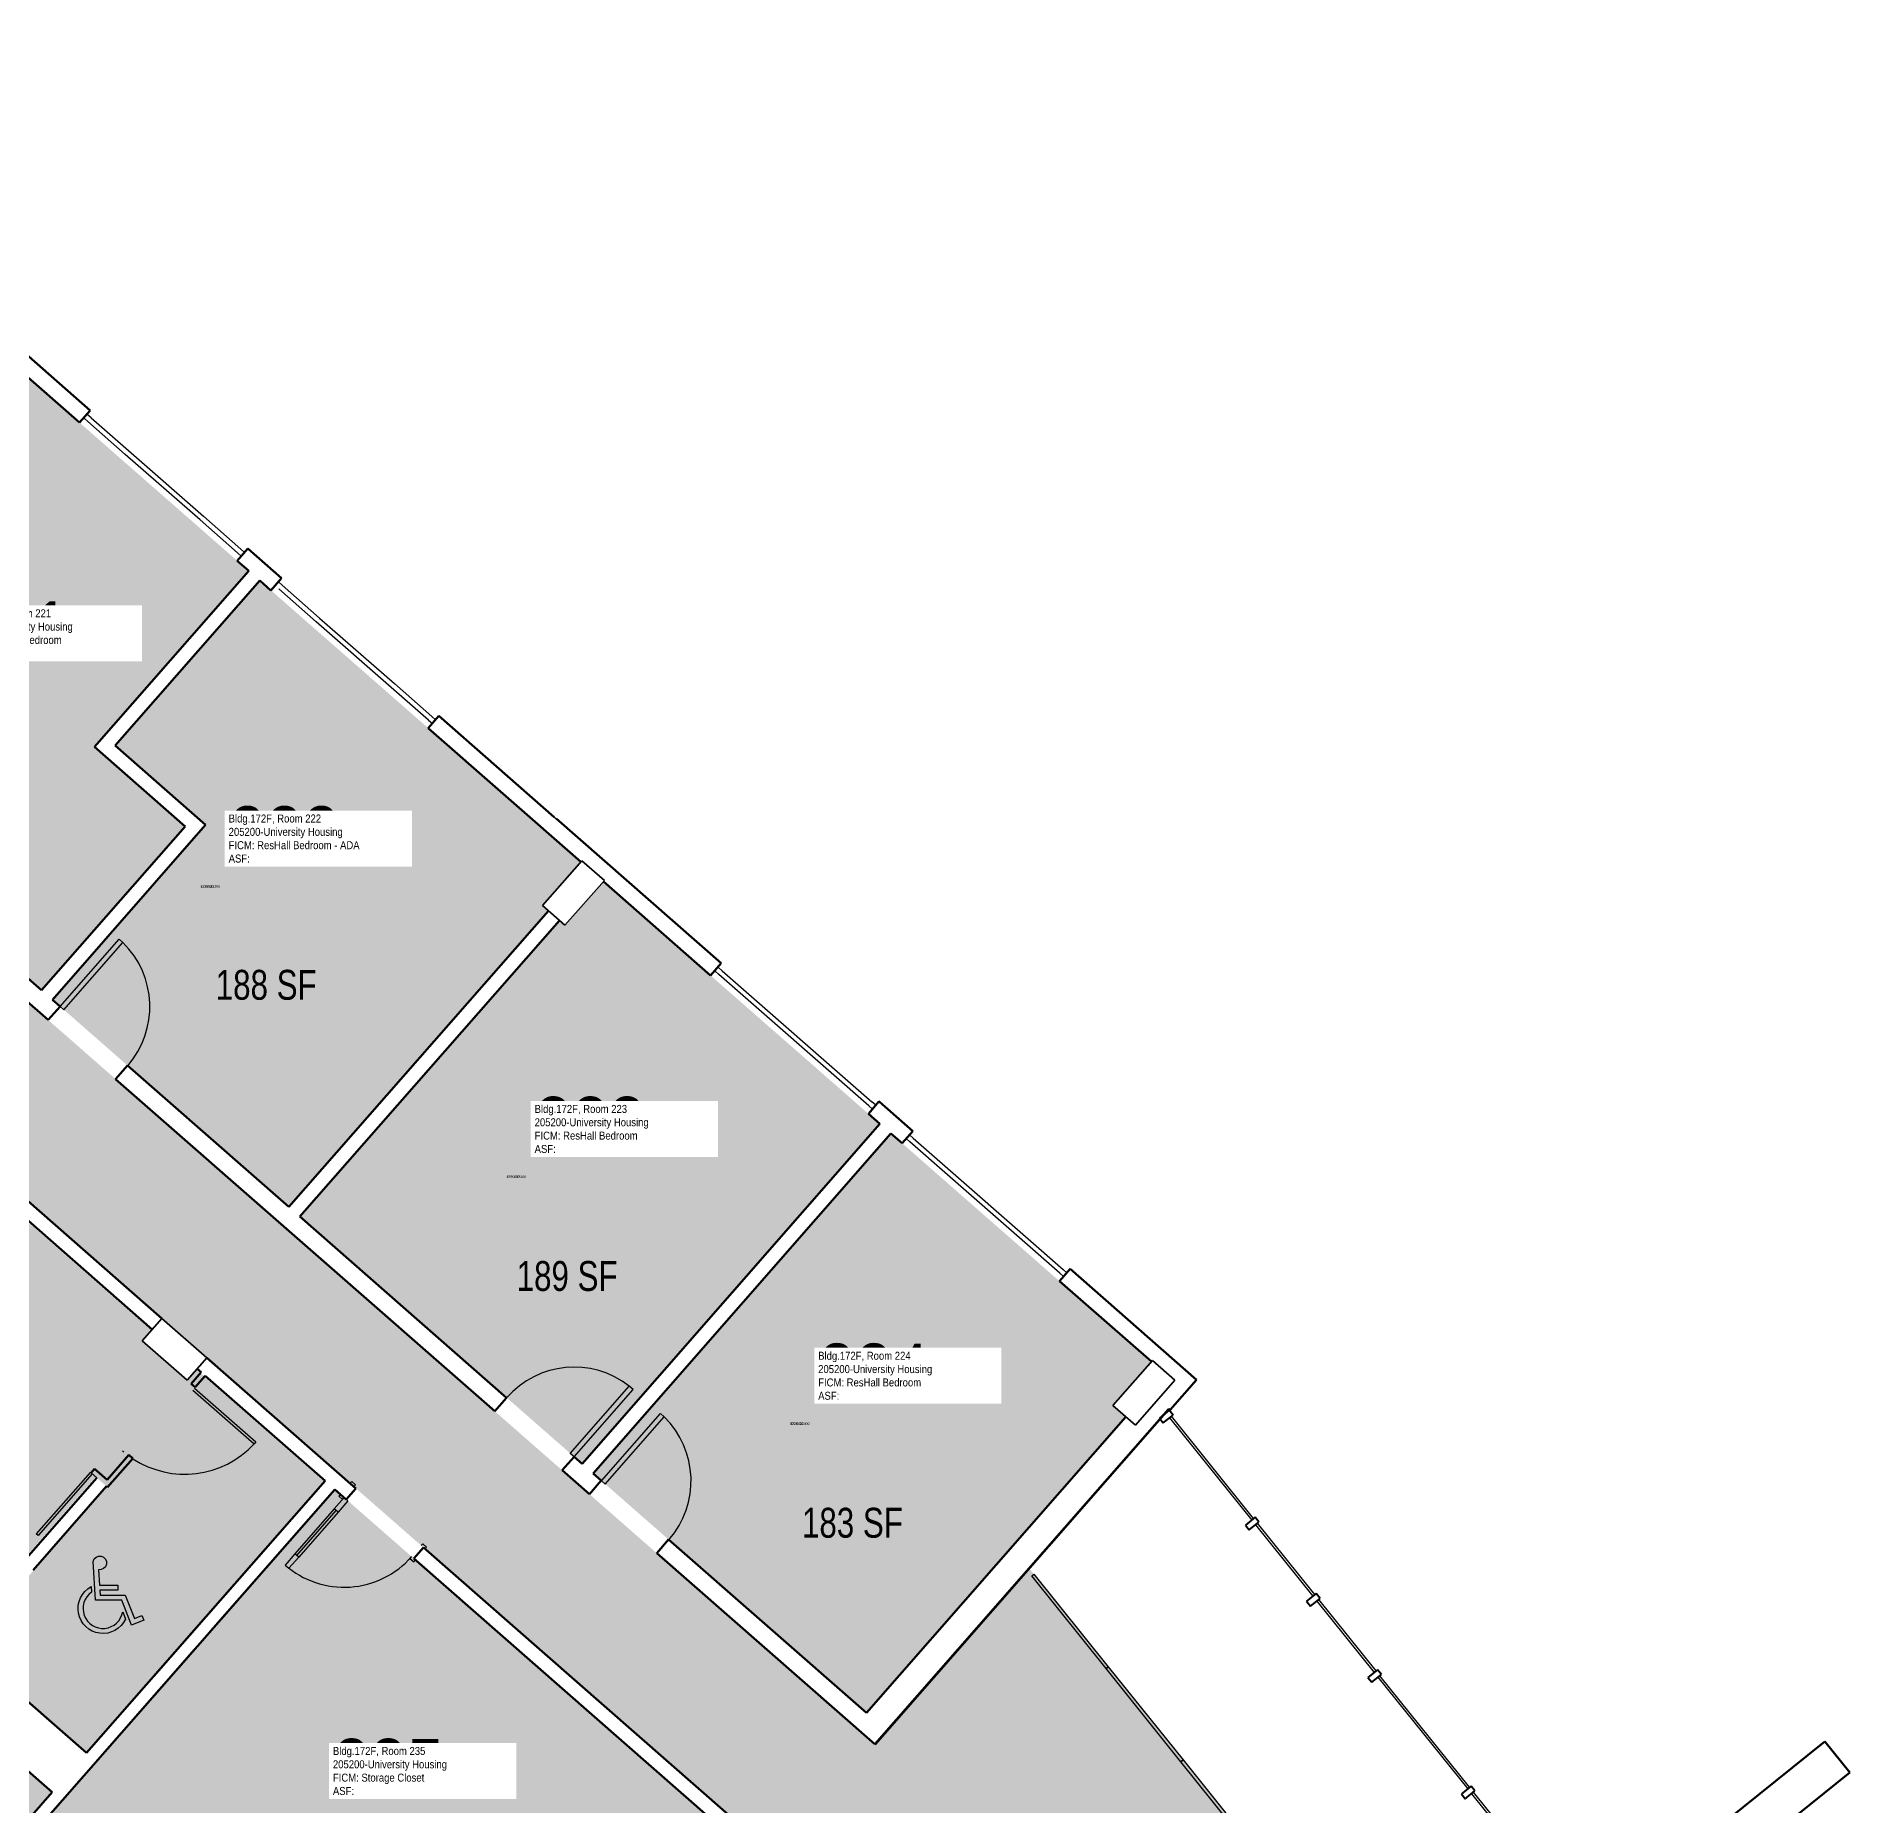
# Model space of a CAD drawing. Header units: inches. Extents: x 69234257 to 69236626, y 27656183 to 27658523.
# Drawn here: x 69235170 to 69235898, y 27657580 to 27658291 of the extents above; entities that cross this region are included whole.
import ezdxf
from ezdxf.enums import TextEntityAlignment as Align

# ---------------------------------------------------------------- set-up
doc = ezdxf.new("R2010")
doc.units = ezdxf.units.IN
doc.header["$LTSCALE"] = 100
doc.header["$MEASUREMENT"] = 0
doc.layers.get('0').update_dxf_attribs({"linetype": 'CONTINUOUS'})
for name, color, linetype in [('A-COLS', 5, 'CONTINUOUS'), ('A-DOOR', 2, 'CONTINUOUS'), ('A-GLAZ', 1, 'CONTINUOUS'), ('A-IDEN-ICON', 4, 'CONTINUOUS'), ('A-IDEN-RNUM', 7, 'CONTINUOUS'), ('A-IDEN-SNUM', 4, 'CONTINUOUS'), ('A-IDEN-VNUM', 4, 'CONTINUOUS'), ('A-WALL', 5, 'CONTINUOUS'), ('AREA-TEXT', 3, 'CONTINUOUS'), ('Rooms-Category-Color', 7, 'CONTINUOUS'), ('Rooms-College-Color', 7, 'CONTINUOUS'), ('Rooms-Department-Color', 7, 'CONTINUOUS'), ('Rooms-Division-Color', 7, 'CONTINUOUS'), ('Rooms-Information', 7, 'CONTINUOUS')]:
    doc.layers.add(name, color=color, linetype=linetype)
doc.styles.add('CP_AREA', font='arial.ttf', dxfattribs={"height": 15})
doc.styles.add('CP_ROOMSNUMBER', font='arial.ttf', dxfattribs={"height": 1})
doc.styles.add('CP_ROOMVNUMBER', font='arial.ttf', dxfattribs={"width": 0.85, "height": 0.075})

# ---------------------------------------------------------------- blocks, each defined once
blk = doc.blocks.new('CPHC')
for points in [[(10, 11), (10, 10), (6.37, 10), (6.43, 9), (11.48, 9), (13.31, 4.28), (14.82, 4.87), (15.18, 3.93), (12.74, 2.99), (10.79, 8), (5.49, 8), (5.01, 15.77, -2.310496), (6.12, 14.1), (6.31, 11)], [(4.7, 9.57, 1.506288), (10.95, 5.66), (11.53, 4.17, -1.382884), (4.63, 10.7)]]:
    blk.add_lwpolyline(points, format="xyb", close=True)

msp = doc.modelspace()

# ---------------------------------------------------------------- hatches: boundary and pattern name
at = {"layer": 'Rooms-Category-Color', "true_color": 0xadadad}
for points in [[(69235467.5, 27657559.69), (69235507.07, 27657604.86), (69235502.72, 27657608.66), (69235386.6, 27657710.39), (69235268.88, 27657813.51), (69235169.5, 27657900.58), (69235033.45, 27658019.76), (69234801.45, 27658223), (69234800.65, 27658223.7), (69234798.21, 27658225.83), (69234752.22, 27658266.12), (69234752.22, 27658266.12), (69234744.73, 27658272.69), (69234723.77, 27658291.05), (69234723.34, 27658290.56), (69234684.11, 27658245.78), (69234846.36, 27658103.65), (69234989.22, 27657978.51), (69234989.3, 27657978.61), (69234998.33, 27657970.7), (69234994.29, 27657966.09), (69234789.35, 27657732.15), (69234785.32, 27657727.55), (69234776.29, 27657735.45), (69234776.37, 27657735.55), (69234636.07, 27657858.45), (69234633.72, 27657860.51), (69234633.72, 27657860.51), (69234631.54, 27657862.42), (69234471.27, 27658002.82), (69234431.66, 27657957.59), (69234458.39, 27657934.18), (69234458.38, 27657934.17), (69234505.72, 27657892.7), (69234641.96, 27657773.35), (69234741.16, 27657686.45), (69234877.4, 27657567.1), (69234977.07, 27657479.79), (69235094.79, 27657376.67), (69235214.73, 27657271.6), (69235240.25, 27657300.74), (69235254.14, 27657316.59), (69235246.57, 27657323.22), (69235202.25, 27657362.05), (69235202.2, 27657362.09), (69235200.24, 27657363.84), (69235170.84, 27657389.61), (69235168.86, 27657391.34), (69235168.82, 27657391.38), (69235080.68, 27657468.59), (69235078.66, 27657470.36), (69235078.69, 27657470.39), (69234925.74, 27657604.45), (69234925.74, 27657604.45), (69234902.8, 27657624.55), (69234906.74, 27657629.06), (69234902.02, 27657633.19), (69234862.57, 27657667.75), (69234857.85, 27657671.89), (69234853.92, 27657667.41), (69234830.45, 27657687.98), (69234878.22, 27657742.5), (69234879.95, 27657744.48), (69234993.73, 27657874.36), (69234995.91, 27657876.85), (69235043.48, 27657931.15), (69235064.46, 27657912.77), (69235067.67, 27657909.89), (69235071.64, 27657906.41), (69235115.39, 27657868.09), (69235139.13, 27657847.29), (69235139.17, 27657847.33), (69235292.89, 27657712.65), (69235293.8, 27657711.86), (69235459.71, 27657566.52)], [(69235121.66, 27657775.75), (69235122.04, 27657775.41), (69235122.74, 27657776.21), (69235126.36, 27657771.63), (69235070.14, 27657707.46), (69235101.74, 27657679.78), (69235157.95, 27657743.95), (69235158.33, 27657743.62), (69235159.03, 27657744.42), (69235162.66, 27657739.83), (69235106.44, 27657675.66), (69235137.65, 27657648.32), (69235193.87, 27657712.49), (69235198.2, 27657708.7), (69235141.92, 27657643.89), (69235190.31, 27657601.5), (69235285.46, 27657710.69), (69235234.29, 27657755.51), (69235230.59, 27657751.29), (69235212.55, 27657767.11), (69235216.24, 27657771.33), (69235135.34, 27657842.2), (69235131.27, 27657837.56), (69235107.2, 27657858.64), (69235107.53, 27657859.02), (69235059.39, 27657901.19), (69235017.25, 27657853.09), (69234999.23, 27657868.88), (69234886.11, 27657739.75), (69234904.13, 27657723.96), (69234858.23, 27657671.56), (69234906.37, 27657629.39), (69234910.66, 27657634.29), (69234934.35, 27657613.53), (69234930.32, 27657608.92), (69235011.54, 27657537.8), (69235015.21, 27657541.99), (69235033.25, 27657526.17), (69235029.6, 27657522), (69235080.97, 27657476.98), (69235176.34, 27657585.84), (69235129.69, 27657626.71), (69235073.15, 27657562.16), (69235066.94, 27657567.6), (69235096.8, 27657601.68), (69235123.16, 27657631.77), (69235092.69, 27657658.45), (69235036.48, 27657594.28), (69235036.1, 27657594.61), (69235030.27, 27657599.72), (69235086.49, 27657663.89), (69235056.02, 27657690.58), (69234999.81, 27657626.41), (69234999.43, 27657626.74), (69234993.6, 27657631.84), (69235049.82, 27657696.01), (69235019.35, 27657722.7), (69234962.44, 27657657.73), (69234957.74, 27657661.85), (69234982.17, 27657689.73), (69235061.65, 27657780.46), (69235061.65, 27657780.46), (69235086.07, 27657808.34), (69235090.39, 27657804.55), (69235089.69, 27657803.75), (69235090.07, 27657803.42), (69235033.85, 27657739.25), (69235065.44, 27657711.57)], [(69235529.23, 27657394.69), (69235690.5, 27657524.26), (69235568.75, 27657675.78), (69235431.36, 27657518.89), (69235476.28, 27657479.54), (69235345.81, 27657330.6), (69235300.89, 27657369.95), (69235191.19, 27657244.73), (69235290.67, 27657120.92), (69235569.31, 27657344.8)]]:
    msp.add_hatch(color=253, dxfattribs=at).paths.add_polyline_path(points)
at = {"layer": 'Rooms-Category-Color', "true_color": 0x728ef3}
for points in [[(69235255.28, 27658076.36), (69235162.29, 27658157.83), (69235146.89, 27658140.25), (69235144.63, 27658142.22), (69235040.44, 27658023.28), (69235172.07, 27657907.96), (69235229.7, 27657973.75), (69235193.31, 27658005.63)], [(69235388.7, 27657959.49), (69235259.7, 27658072.49), (69235201.6, 27658006.17), (69235237.99, 27657974.3), (69235176.49, 27657904.09), (69235271.45, 27657820.9), (69235375.65, 27657939.84), (69235373.3, 27657941.9)], [(69235508.77, 27657854.3), (69235397.73, 27657951.58), (69235382.32, 27657934), (69235380.07, 27657935.97), (69235275.87, 27657817.03), (69235389.17, 27657717.78)], [(69235617.83, 27657758.76), (69235513.19, 27657850.43), (69235393.59, 27657713.9), (69235503.41, 27657617.7), (69235544.54, 27657664.65), (69235607.61, 27657736.64), (69235602.42, 27657741.18)], [(69235455.88, 27657562.06), (69235289.88, 27657707.48), (69235239.14, 27657649.56), (69235171.01, 27657571.78), (69235336.97, 27657426.39)]]:
    msp.add_hatch(color=171, dxfattribs=at).paths.add_polyline_path(points)
at = {"layer": 'Rooms-College-Color', "true_color": 0xadadad}
for points in [[(69235467.5, 27657559.69), (69235507.07, 27657604.86), (69235502.72, 27657608.66), (69235386.6, 27657710.39), (69235268.88, 27657813.51), (69235169.5, 27657900.58), (69235033.45, 27658019.76), (69234801.45, 27658223), (69234800.65, 27658223.7), (69234798.21, 27658225.83), (69234752.22, 27658266.12), (69234752.22, 27658266.12), (69234744.73, 27658272.69), (69234723.77, 27658291.05), (69234723.34, 27658290.56), (69234684.11, 27658245.78), (69234846.36, 27658103.65), (69234989.22, 27657978.51), (69234989.3, 27657978.61), (69234998.33, 27657970.7), (69234994.29, 27657966.09), (69234789.35, 27657732.15), (69234785.32, 27657727.55), (69234776.29, 27657735.45), (69234776.37, 27657735.55), (69234636.07, 27657858.45), (69234633.72, 27657860.51), (69234633.72, 27657860.51), (69234631.54, 27657862.42), (69234471.27, 27658002.82), (69234431.66, 27657957.59), (69234458.39, 27657934.18), (69234458.38, 27657934.17), (69234505.72, 27657892.7), (69234641.96, 27657773.35), (69234741.16, 27657686.45), (69234877.4, 27657567.1), (69234977.07, 27657479.79), (69235094.79, 27657376.67), (69235214.73, 27657271.6), (69235240.25, 27657300.74), (69235254.14, 27657316.59), (69235246.57, 27657323.22), (69235202.25, 27657362.05), (69235202.2, 27657362.09), (69235200.24, 27657363.84), (69235170.84, 27657389.61), (69235168.86, 27657391.34), (69235168.82, 27657391.38), (69235080.68, 27657468.59), (69235078.66, 27657470.36), (69235078.69, 27657470.39), (69234925.74, 27657604.45), (69234925.74, 27657604.45), (69234902.8, 27657624.55), (69234906.74, 27657629.06), (69234902.02, 27657633.19), (69234862.57, 27657667.75), (69234857.85, 27657671.89), (69234853.92, 27657667.41), (69234830.45, 27657687.98), (69234878.22, 27657742.5), (69234879.95, 27657744.48), (69234993.73, 27657874.36), (69234995.91, 27657876.85), (69235043.48, 27657931.15), (69235064.46, 27657912.77), (69235067.67, 27657909.89), (69235071.64, 27657906.41), (69235115.39, 27657868.09), (69235139.13, 27657847.29), (69235139.17, 27657847.33), (69235292.89, 27657712.65), (69235293.8, 27657711.86), (69235459.71, 27657566.52)], [(69235255.28, 27658076.36), (69235162.29, 27658157.83), (69235146.89, 27658140.25), (69235144.63, 27658142.22), (69235040.44, 27658023.28), (69235172.07, 27657907.96), (69235229.7, 27657973.75), (69235193.31, 27658005.63)], [(69235388.7, 27657959.49), (69235259.7, 27658072.49), (69235201.6, 27658006.17), (69235237.99, 27657974.3), (69235176.49, 27657904.09), (69235271.45, 27657820.9), (69235375.65, 27657939.84), (69235373.3, 27657941.9)], [(69235508.77, 27657854.3), (69235397.73, 27657951.58), (69235382.32, 27657934), (69235380.07, 27657935.97), (69235275.87, 27657817.03), (69235389.17, 27657717.78)], [(69235121.66, 27657775.75), (69235122.04, 27657775.41), (69235122.74, 27657776.21), (69235126.36, 27657771.63), (69235070.14, 27657707.46), (69235101.74, 27657679.78), (69235157.95, 27657743.95), (69235158.33, 27657743.62), (69235159.03, 27657744.42), (69235162.66, 27657739.83), (69235106.44, 27657675.66), (69235137.65, 27657648.32), (69235193.87, 27657712.49), (69235198.2, 27657708.7), (69235141.92, 27657643.89), (69235190.31, 27657601.5), (69235285.46, 27657710.69), (69235234.29, 27657755.51), (69235230.59, 27657751.29), (69235212.55, 27657767.11), (69235216.24, 27657771.33), (69235135.34, 27657842.2), (69235131.27, 27657837.56), (69235107.2, 27657858.64), (69235107.53, 27657859.02), (69235059.39, 27657901.19), (69235017.25, 27657853.09), (69234999.23, 27657868.88), (69234886.11, 27657739.75), (69234904.13, 27657723.96), (69234858.23, 27657671.56), (69234906.37, 27657629.39), (69234910.66, 27657634.29), (69234934.35, 27657613.53), (69234930.32, 27657608.92), (69235011.54, 27657537.8), (69235015.21, 27657541.99), (69235033.25, 27657526.17), (69235029.6, 27657522), (69235080.97, 27657476.98), (69235176.34, 27657585.84), (69235129.69, 27657626.71), (69235073.15, 27657562.16), (69235066.94, 27657567.6), (69235096.8, 27657601.68), (69235123.16, 27657631.77), (69235092.69, 27657658.45), (69235036.48, 27657594.28), (69235036.1, 27657594.61), (69235030.27, 27657599.72), (69235086.49, 27657663.89), (69235056.02, 27657690.58), (69234999.81, 27657626.41), (69234999.43, 27657626.74), (69234993.6, 27657631.84), (69235049.82, 27657696.01), (69235019.35, 27657722.7), (69234962.44, 27657657.73), (69234957.74, 27657661.85), (69234982.17, 27657689.73), (69235061.65, 27657780.46), (69235061.65, 27657780.46), (69235086.07, 27657808.34), (69235090.39, 27657804.55), (69235089.69, 27657803.75), (69235090.07, 27657803.42), (69235033.85, 27657739.25), (69235065.44, 27657711.57)], [(69235617.83, 27657758.76), (69235513.19, 27657850.43), (69235393.59, 27657713.9), (69235503.41, 27657617.7), (69235544.54, 27657664.65), (69235607.61, 27657736.64), (69235602.42, 27657741.18)], [(69235455.88, 27657562.06), (69235289.88, 27657707.48), (69235239.14, 27657649.56), (69235171.01, 27657571.78), (69235336.97, 27657426.39)], [(69235529.23, 27657394.69), (69235690.5, 27657524.26), (69235568.75, 27657675.78), (69235431.36, 27657518.89), (69235476.28, 27657479.54), (69235345.81, 27657330.6), (69235300.89, 27657369.95), (69235191.19, 27657244.73), (69235290.67, 27657120.92), (69235569.31, 27657344.8)]]:
    msp.add_hatch(color=253, dxfattribs=at).paths.add_polyline_path(points)
at = {"layer": 'Rooms-Department-Color', "true_color": 0xacacac}
for points in [[(69235467.5, 27657559.69), (69235507.07, 27657604.86), (69235502.72, 27657608.66), (69235386.6, 27657710.39), (69235268.88, 27657813.51), (69235169.5, 27657900.58), (69235033.45, 27658019.76), (69234801.45, 27658223), (69234800.65, 27658223.7), (69234798.21, 27658225.83), (69234752.22, 27658266.12), (69234752.22, 27658266.12), (69234744.73, 27658272.69), (69234723.77, 27658291.05), (69234723.34, 27658290.56), (69234684.11, 27658245.78), (69234846.36, 27658103.65), (69234989.22, 27657978.51), (69234989.3, 27657978.61), (69234998.33, 27657970.7), (69234994.29, 27657966.09), (69234789.35, 27657732.15), (69234785.32, 27657727.55), (69234776.29, 27657735.45), (69234776.37, 27657735.55), (69234636.07, 27657858.45), (69234633.72, 27657860.51), (69234633.72, 27657860.51), (69234631.54, 27657862.42), (69234471.27, 27658002.82), (69234431.66, 27657957.59), (69234458.39, 27657934.18), (69234458.38, 27657934.17), (69234505.72, 27657892.7), (69234641.96, 27657773.35), (69234741.16, 27657686.45), (69234877.4, 27657567.1), (69234977.07, 27657479.79), (69235094.79, 27657376.67), (69235214.73, 27657271.6), (69235240.25, 27657300.74), (69235254.14, 27657316.59), (69235246.57, 27657323.22), (69235202.25, 27657362.05), (69235202.2, 27657362.09), (69235200.24, 27657363.84), (69235170.84, 27657389.61), (69235168.86, 27657391.34), (69235168.82, 27657391.38), (69235080.68, 27657468.59), (69235078.66, 27657470.36), (69235078.69, 27657470.39), (69234925.74, 27657604.45), (69234925.74, 27657604.45), (69234902.8, 27657624.55), (69234906.74, 27657629.06), (69234902.02, 27657633.19), (69234862.57, 27657667.75), (69234857.85, 27657671.89), (69234853.92, 27657667.41), (69234830.45, 27657687.98), (69234878.22, 27657742.5), (69234879.95, 27657744.48), (69234993.73, 27657874.36), (69234995.91, 27657876.85), (69235043.48, 27657931.15), (69235064.46, 27657912.77), (69235067.67, 27657909.89), (69235071.64, 27657906.41), (69235115.39, 27657868.09), (69235139.13, 27657847.29), (69235139.17, 27657847.33), (69235292.89, 27657712.65), (69235293.8, 27657711.86), (69235459.71, 27657566.52)], [(69235121.66, 27657775.75), (69235122.04, 27657775.41), (69235122.74, 27657776.21), (69235126.36, 27657771.63), (69235070.14, 27657707.46), (69235101.74, 27657679.78), (69235157.95, 27657743.95), (69235158.33, 27657743.62), (69235159.03, 27657744.42), (69235162.66, 27657739.83), (69235106.44, 27657675.66), (69235137.65, 27657648.32), (69235193.87, 27657712.49), (69235198.2, 27657708.7), (69235141.92, 27657643.89), (69235190.31, 27657601.5), (69235285.46, 27657710.69), (69235234.29, 27657755.51), (69235230.59, 27657751.29), (69235212.55, 27657767.11), (69235216.24, 27657771.33), (69235135.34, 27657842.2), (69235131.27, 27657837.56), (69235107.2, 27657858.64), (69235107.53, 27657859.02), (69235059.39, 27657901.19), (69235017.25, 27657853.09), (69234999.23, 27657868.88), (69234886.11, 27657739.75), (69234904.13, 27657723.96), (69234858.23, 27657671.56), (69234906.37, 27657629.39), (69234910.66, 27657634.29), (69234934.35, 27657613.53), (69234930.32, 27657608.92), (69235011.54, 27657537.8), (69235015.21, 27657541.99), (69235033.25, 27657526.17), (69235029.6, 27657522), (69235080.97, 27657476.98), (69235176.34, 27657585.84), (69235129.69, 27657626.71), (69235073.15, 27657562.16), (69235066.94, 27657567.6), (69235096.8, 27657601.68), (69235123.16, 27657631.77), (69235092.69, 27657658.45), (69235036.48, 27657594.28), (69235036.1, 27657594.61), (69235030.27, 27657599.72), (69235086.49, 27657663.89), (69235056.02, 27657690.58), (69234999.81, 27657626.41), (69234999.43, 27657626.74), (69234993.6, 27657631.84), (69235049.82, 27657696.01), (69235019.35, 27657722.7), (69234962.44, 27657657.73), (69234957.74, 27657661.85), (69234982.17, 27657689.73), (69235061.65, 27657780.46), (69235061.65, 27657780.46), (69235086.07, 27657808.34), (69235090.39, 27657804.55), (69235089.69, 27657803.75), (69235090.07, 27657803.42), (69235033.85, 27657739.25), (69235065.44, 27657711.57)], [(69235529.23, 27657394.69), (69235690.5, 27657524.26), (69235568.75, 27657675.78), (69235431.36, 27657518.89), (69235476.28, 27657479.54), (69235345.81, 27657330.6), (69235300.89, 27657369.95), (69235191.19, 27657244.73), (69235290.67, 27657120.92), (69235569.31, 27657344.8)]]:
    msp.add_hatch(color=253, dxfattribs=at).paths.add_polyline_path(points)
at = {"layer": 'Rooms-Department-Color', "true_color": 0x604aed}
for points in [[(69235255.28, 27658076.36), (69235162.29, 27658157.83), (69235146.89, 27658140.25), (69235144.63, 27658142.22), (69235040.44, 27658023.28), (69235172.07, 27657907.96), (69235229.7, 27657973.75), (69235193.31, 27658005.63)], [(69235388.7, 27657959.49), (69235259.7, 27658072.49), (69235201.6, 27658006.17), (69235237.99, 27657974.3), (69235176.49, 27657904.09), (69235271.45, 27657820.9), (69235375.65, 27657939.84), (69235373.3, 27657941.9)], [(69235508.77, 27657854.3), (69235397.73, 27657951.58), (69235382.32, 27657934), (69235380.07, 27657935.97), (69235275.87, 27657817.03), (69235389.17, 27657717.78)], [(69235617.83, 27657758.76), (69235513.19, 27657850.43), (69235393.59, 27657713.9), (69235503.41, 27657617.7), (69235544.54, 27657664.65), (69235607.61, 27657736.64), (69235602.42, 27657741.18)], [(69235455.88, 27657562.06), (69235289.88, 27657707.48), (69235239.14, 27657649.56), (69235171.01, 27657571.78), (69235336.97, 27657426.39)]]:
    msp.add_hatch(color=173, dxfattribs=at).paths.add_polyline_path(points)
at = {"layer": 'Rooms-Division-Color', "true_color": 0xadadad}
for points in [[(69235467.5, 27657559.69), (69235507.07, 27657604.86), (69235502.72, 27657608.66), (69235386.6, 27657710.39), (69235268.88, 27657813.51), (69235169.5, 27657900.58), (69235033.45, 27658019.76), (69234801.45, 27658223), (69234800.65, 27658223.7), (69234798.21, 27658225.83), (69234752.22, 27658266.12), (69234752.22, 27658266.12), (69234744.73, 27658272.69), (69234723.77, 27658291.05), (69234723.34, 27658290.56), (69234684.11, 27658245.78), (69234846.36, 27658103.65), (69234989.22, 27657978.51), (69234989.3, 27657978.61), (69234998.33, 27657970.7), (69234994.29, 27657966.09), (69234789.35, 27657732.15), (69234785.32, 27657727.55), (69234776.29, 27657735.45), (69234776.37, 27657735.55), (69234636.07, 27657858.45), (69234633.72, 27657860.51), (69234633.72, 27657860.51), (69234631.54, 27657862.42), (69234471.27, 27658002.82), (69234431.66, 27657957.59), (69234458.39, 27657934.18), (69234458.38, 27657934.17), (69234505.72, 27657892.7), (69234641.96, 27657773.35), (69234741.16, 27657686.45), (69234877.4, 27657567.1), (69234977.07, 27657479.79), (69235094.79, 27657376.67), (69235214.73, 27657271.6), (69235240.25, 27657300.74), (69235254.14, 27657316.59), (69235246.57, 27657323.22), (69235202.25, 27657362.05), (69235202.2, 27657362.09), (69235200.24, 27657363.84), (69235170.84, 27657389.61), (69235168.86, 27657391.34), (69235168.82, 27657391.38), (69235080.68, 27657468.59), (69235078.66, 27657470.36), (69235078.69, 27657470.39), (69234925.74, 27657604.45), (69234925.74, 27657604.45), (69234902.8, 27657624.55), (69234906.74, 27657629.06), (69234902.02, 27657633.19), (69234862.57, 27657667.75), (69234857.85, 27657671.89), (69234853.92, 27657667.41), (69234830.45, 27657687.98), (69234878.22, 27657742.5), (69234879.95, 27657744.48), (69234993.73, 27657874.36), (69234995.91, 27657876.85), (69235043.48, 27657931.15), (69235064.46, 27657912.77), (69235067.67, 27657909.89), (69235071.64, 27657906.41), (69235115.39, 27657868.09), (69235139.13, 27657847.29), (69235139.17, 27657847.33), (69235292.89, 27657712.65), (69235293.8, 27657711.86), (69235459.71, 27657566.52)], [(69235121.66, 27657775.75), (69235122.04, 27657775.41), (69235122.74, 27657776.21), (69235126.36, 27657771.63), (69235070.14, 27657707.46), (69235101.74, 27657679.78), (69235157.95, 27657743.95), (69235158.33, 27657743.62), (69235159.03, 27657744.42), (69235162.66, 27657739.83), (69235106.44, 27657675.66), (69235137.65, 27657648.32), (69235193.87, 27657712.49), (69235198.2, 27657708.7), (69235141.92, 27657643.89), (69235190.31, 27657601.5), (69235285.46, 27657710.69), (69235234.29, 27657755.51), (69235230.59, 27657751.29), (69235212.55, 27657767.11), (69235216.24, 27657771.33), (69235135.34, 27657842.2), (69235131.27, 27657837.56), (69235107.2, 27657858.64), (69235107.53, 27657859.02), (69235059.39, 27657901.19), (69235017.25, 27657853.09), (69234999.23, 27657868.88), (69234886.11, 27657739.75), (69234904.13, 27657723.96), (69234858.23, 27657671.56), (69234906.37, 27657629.39), (69234910.66, 27657634.29), (69234934.35, 27657613.53), (69234930.32, 27657608.92), (69235011.54, 27657537.8), (69235015.21, 27657541.99), (69235033.25, 27657526.17), (69235029.6, 27657522), (69235080.97, 27657476.98), (69235176.34, 27657585.84), (69235129.69, 27657626.71), (69235073.15, 27657562.16), (69235066.94, 27657567.6), (69235096.8, 27657601.68), (69235123.16, 27657631.77), (69235092.69, 27657658.45), (69235036.48, 27657594.28), (69235036.1, 27657594.61), (69235030.27, 27657599.72), (69235086.49, 27657663.89), (69235056.02, 27657690.58), (69234999.81, 27657626.41), (69234999.43, 27657626.74), (69234993.6, 27657631.84), (69235049.82, 27657696.01), (69235019.35, 27657722.7), (69234962.44, 27657657.73), (69234957.74, 27657661.85), (69234982.17, 27657689.73), (69235061.65, 27657780.46), (69235061.65, 27657780.46), (69235086.07, 27657808.34), (69235090.39, 27657804.55), (69235089.69, 27657803.75), (69235090.07, 27657803.42), (69235033.85, 27657739.25), (69235065.44, 27657711.57)], [(69235529.23, 27657394.69), (69235690.5, 27657524.26), (69235568.75, 27657675.78), (69235431.36, 27657518.89), (69235476.28, 27657479.54), (69235345.81, 27657330.6), (69235300.89, 27657369.95), (69235191.19, 27657244.73), (69235290.67, 27657120.92), (69235569.31, 27657344.8)]]:
    msp.add_hatch(color=253, dxfattribs=at).paths.add_polyline_path(points)
at = {"layer": 'Rooms-Division-Color', "true_color": 0x604aed}
for points in [[(69235255.28, 27658076.36), (69235162.29, 27658157.83), (69235146.89, 27658140.25), (69235144.63, 27658142.22), (69235040.44, 27658023.28), (69235172.07, 27657907.96), (69235229.7, 27657973.75), (69235193.31, 27658005.63)], [(69235388.7, 27657959.49), (69235259.7, 27658072.49), (69235201.6, 27658006.17), (69235237.99, 27657974.3), (69235176.49, 27657904.09), (69235271.45, 27657820.9), (69235375.65, 27657939.84), (69235373.3, 27657941.9)], [(69235508.77, 27657854.3), (69235397.73, 27657951.58), (69235382.32, 27657934), (69235380.07, 27657935.97), (69235275.87, 27657817.03), (69235389.17, 27657717.78)], [(69235617.83, 27657758.76), (69235513.19, 27657850.43), (69235393.59, 27657713.9), (69235503.41, 27657617.7), (69235544.54, 27657664.65), (69235607.61, 27657736.64), (69235602.42, 27657741.18)], [(69235455.88, 27657562.06), (69235289.88, 27657707.48), (69235239.14, 27657649.56), (69235171.01, 27657571.78), (69235336.97, 27657426.39)]]:
    msp.add_hatch(color=173, dxfattribs=at).paths.add_polyline_path(points)

# ---------------------------------------------------------------- linework, layer by layer
at = {"layer": 'A-COLS', "lineweight": 35}
for p, q in [((69235373.3, 27657941.9), (69235389.11, 27657959.96)), ((69235389.11, 27657959.96), (69235398.14, 27657952.05)), ((69235398.14, 27657952.05), (69235382.32, 27657934)), ((69235382.32, 27657934), (69235373.3, 27657941.9)), ((69235212.54, 27657767.11), (69235220.45, 27657776.14)), ((69235220.45, 27657776.14), (69235238.5, 27657760.32)), ((69235230.59, 27657751.29), (69235212.54, 27657767.11)), ((69235238.5, 27657760.32), (69235230.59, 27657751.29)), ((69235602.42, 27657741.18), (69235618.24, 27657759.23)), ((69235618.24, 27657759.23), (69235627.26, 27657751.33)), ((69235627.26, 27657751.33), (69235611.45, 27657733.27)), ((69235611.45, 27657733.27), (69235602.42, 27657741.18))]:
    msp.add_line(p, q, dxfattribs=at)
at = {"layer": 'A-DOOR'}
for p, q in [((69235179.59, 27657901.35), (69235203.27, 27657928.39)), ((69235181.09, 27657900.03), (69235204.78, 27657927.07)), ((69235203.27, 27657928.39), (69235204.78, 27657927.07)), ((69235179.59, 27657901.35), (69235181.09, 27657900.03)), ((69235232.88, 27657747.35), (69235257.51, 27657725.78)), ((69235233.54, 27657748.1), (69235258.17, 27657726.53)), ((69235384.46, 27657721.88), (69235408.14, 27657748.91)), ((69235385.96, 27657720.56), (69235409.65, 27657747.6)), ((69235409.65, 27657747.6), (69235408.14, 27657748.91)), ((69235396.96, 27657710.92), (69235420.65, 27657737.96)), ((69235420.65, 27657737.96), (69235422.15, 27657736.64)), ((69235398.47, 27657709.61), (69235422.15, 27657736.64)), ((69235258.17, 27657726.53), (69235257.51, 27657725.78)), ((69235385.96, 27657720.56), (69235384.46, 27657721.88)), ((69235191.69, 27657714.37), (69235169.96, 27657689.56)), ((69235192.45, 27657713.71), (69235170.71, 27657688.9)), ((69235192.45, 27657713.71), (69235191.69, 27657714.37)), ((69235296.65, 27657710.66), (69235295.99, 27657709.91)), ((69235298.16, 27657709.34), (69235296.65, 27657710.66)), ((69235297.5, 27657708.59), (69235298.16, 27657709.34)), ((69235396.96, 27657710.92), (69235398.47, 27657709.61)), ((69235293.63, 27657704.17), (69235289.67, 27657699.66)), ((69235295.13, 27657702.86), (69235291.18, 27657698.34)), ((69235292.12, 27657705.49), (69235291.46, 27657704.74)), ((69235291.46, 27657704.74), (69235292.97, 27657703.42)), ((69235292.97, 27657703.42), (69235293.63, 27657704.17)), ((69235293.63, 27657704.17), (69235295.13, 27657702.86)), ((69235289.67, 27657699.66), (69235273.86, 27657681.61)), ((69235274.61, 27657680.95), (69235290.43, 27657699)), ((69235291.18, 27657698.34), (69235275.36, 27657680.29)), ((69235291.18, 27657698.34), (69235289.67, 27657699.66)), ((69235170.71, 27657688.9), (69235169.96, 27657689.56)), ((69235273.86, 27657681.61), (69235269.9, 27657677.09)), ((69235275.36, 27657680.29), (69235271.41, 27657675.78)), ((69235275.36, 27657680.29), (69235273.86, 27657681.61)), ((69235320.71, 27657680.45), (69235320.05, 27657679.7)), ((69235320.05, 27657679.7), (69235321.55, 27657678.38)), ((69235321.55, 27657678.38), (69235322.21, 27657679.13)), ((69235325.24, 27657685.62), (69235324.58, 27657684.87)), ((69235326.74, 27657684.3), (69235325.24, 27657685.62)), ((69235326.08, 27657683.55), (69235326.74, 27657684.3)), ((69235269.9, 27657677.09), (69235271.41, 27657675.78))]:
    msp.add_line(p, q, dxfattribs=at)
at = {"layer": 'A-DOOR', "lineweight": 25}
for centre, radius, start, end in [((69235179.59, 27657901.35), 36, 318.78062, 45.59588), ((69235385.96, 27657720.56), 36, 51.96536, 138.78062), ((69235396.96, 27657710.92), 36, 318.78062, 45.59588), ((69235229.59, 27657751.56), 38, 228.78062, 230.00153), ((69235229.59, 27657751.56), 38, 236.72786, 317.27266), ((69235293.63, 27657704.17), 36, 228.78062, 318.78062)]:
    msp.add_arc(centre, radius, start, end, dxfattribs=at)
at = {"layer": 'A-GLAZ'}
for p, q in [((69235191.96, 27658137.82), (69235190.45, 27658139.14)), ((69235189.14, 27658137.63), (69235190.64, 27658136.32)), ((69235205.68, 27658123.14), (69235190.64, 27658136.32)), ((69235191.96, 27658137.82), (69235207, 27658124.64)), ((69235207, 27658124.64), (69235237.09, 27658098.28)), ((69235235.77, 27658096.78), (69235205.68, 27658123.14)), ((69235250.82, 27658083.6), (69235235.77, 27658096.78)), ((69235237.09, 27658098.28), (69235252.13, 27658085.1)), ((69235250.82, 27658083.6), (69235252.32, 27658082.28)), ((69235253.64, 27658083.79), (69235252.13, 27658085.1)), ((69235268.69, 27658070.6), (69235267.19, 27658071.91)), ((69235282.42, 27658055.91), (69235267.38, 27658069.09)), ((69235268.69, 27658070.6), (69235283.74, 27658057.42)), ((69235312.51, 27658029.56), (69235282.42, 27658055.91)), ((69235283.74, 27658057.42), (69235313.83, 27658031.06)), ((69235327.55, 27658016.38), (69235312.51, 27658029.56)), ((69235313.83, 27658031.06), (69235328.87, 27658017.88)), ((69235327.55, 27658016.38), (69235329.06, 27658015.06)), ((69235330.37, 27658016.56), (69235328.87, 27658017.88)), ((69235442.62, 27657915.57), (69235444.12, 27657914.26)), ((69235445.44, 27657915.76), (69235443.94, 27657917.08)), ((69235459.17, 27657901.08), (69235444.12, 27657914.26)), ((69235445.44, 27657915.76), (69235460.48, 27657902.58)), ((69235489.25, 27657874.72), (69235459.17, 27657901.08)), ((69235460.48, 27657902.58), (69235490.57, 27657876.22)), ((69235490.57, 27657876.22), (69235505.62, 27657863.05)), ((69235504.3, 27657861.54), (69235489.25, 27657874.72)), ((69235504.3, 27657861.54), (69235505.8, 27657860.22)), ((69235507.12, 27657861.73), (69235505.62, 27657863.05)), ((69235519.35, 27657848.35), (69235520.86, 27657847.03)), ((69235522.18, 27657848.54), (69235520.67, 27657849.86)), ((69235535.9, 27657833.85), (69235520.86, 27657847.03)), ((69235522.18, 27657848.54), (69235537.22, 27657835.36)), ((69235565.99, 27657807.5), (69235535.9, 27657833.85)), ((69235537.22, 27657835.36), (69235567.31, 27657809)), ((69235581.03, 27657794.32), (69235565.99, 27657807.5)), ((69235567.31, 27657809), (69235582.35, 27657795.82)), ((69235583.86, 27657794.5), (69235582.35, 27657795.82)), ((69235581.03, 27657794.32), (69235582.54, 27657793)), ((69235625.95, 27657736.82), (69235625.17, 27657736.19)), ((69235625.17, 27657736.19), (69235658.13, 27657695.16)), ((69235658.91, 27657695.79), (69235625.95, 27657736.82)), ((69235658.13, 27657695.16), (69235658.91, 27657695.79)), ((69235683.49, 27657665.19), (69235660.48, 27657693.84)), ((69235659.7, 27657693.21), (69235682.72, 27657664.57)), ((69235682.72, 27657664.57), (69235683.49, 27657665.19)), ((69235685.06, 27657663.24), (69235684.28, 27657662.62)), ((69235684.28, 27657662.62), (69235707.3, 27657633.97)), ((69235708.08, 27657634.6), (69235685.06, 27657663.24)), ((69235709.64, 27657632.65), (69235708.86, 27657632.02)), ((69235708.86, 27657632.02), (69235744.88, 27657587.2)), ((69235745.66, 27657587.82), (69235709.64, 27657632.65)), ((69235744.88, 27657587.2), (69235745.66, 27657587.82)), ((69235747.22, 27657585.87), (69235746.45, 27657585.25)), ((69235746.45, 27657585.25), (69235769.93, 27657556.01)), ((69235770.71, 27657556.64), (69235747.22, 27657585.87))]:
    msp.add_line(p, q, dxfattribs=at)
at = {"layer": 'A-GLAZ', "lineweight": 40, "extrusion": (0, 0, -1)}
for p, q in [((69235624.97, 27657739.23), (69235621.07, 27657736.1)), ((69235622.63, 27657734.15), (69235626.53, 27657737.29)), ((69235626.53, 27657737.29), (69235624.97, 27657739.23)), ((69235621.07, 27657736.1), (69235622.63, 27657734.15)), ((69235659.5, 27657696.26), (69235655.6, 27657693.13)), ((69235657.16, 27657691.18), (69235661.06, 27657694.31)), ((69235661.06, 27657694.31), (69235659.5, 27657696.26)), ((69235655.6, 27657693.13), (69235657.16, 27657691.18)), ((69235684.08, 27657665.66), (69235680.18, 27657662.53)), ((69235685.65, 27657663.71), (69235684.08, 27657665.66)), ((69235680.18, 27657662.53), (69235681.75, 27657660.58)), ((69235681.75, 27657660.58), (69235685.65, 27657663.71)), ((69235708.66, 27657635.06), (69235704.77, 27657631.93)), ((69235704.77, 27657631.93), (69235706.33, 27657629.98)), ((69235706.33, 27657629.98), (69235710.23, 27657633.12)), ((69235710.23, 27657633.12), (69235708.66, 27657635.06)), ((69235746.24, 27657588.29), (69235742.35, 27657585.16)), ((69235742.35, 27657585.16), (69235743.91, 27657583.21)), ((69235743.91, 27657583.21), (69235747.81, 27657586.34)), ((69235747.81, 27657586.34), (69235746.24, 27657588.29))]:
    msp.add_line(p, q, dxfattribs=at)
at = {"layer": 'A-WALL', "lineweight": 50}
for p, q in [((69235191.58, 27658140.81), (69235113.55, 27658209.17)), ((69235162.29, 27658157.83), (69235187.3, 27658135.92)), ((69235187.3, 27658135.92), (69235191.58, 27658140.81)), ((69235254.96, 27658085.29), (69235250.67, 27658080.4)), ((69235250.67, 27658080.4), (69235255.28, 27658076.36)), ((69235255.05, 27658085.21), (69235254.96, 27658085.29)), ((69235268.51, 27658073.42), (69235255.05, 27658085.21)), ((69235255.28, 27658076.36), (69235193.31, 27658005.63)), ((69235201.6, 27658006.17), (69235259.7, 27658072.49)), ((69235259.7, 27658072.49), (69235264.22, 27658068.53)), ((69235264.22, 27658068.53), (69235268.51, 27658073.42)), ((69235331.69, 27658018.07), (69235327.41, 27658013.18)), ((69235378, 27657977.5), (69235331.69, 27658018.07)), ((69235327.41, 27658013.18), (69235388.7, 27657959.49)), ((69235193.31, 27658005.63), (69235229.7, 27657973.75)), ((69235237.99, 27657974.3), (69235201.6, 27658006.17)), ((69235172.07, 27657907.96), (69235070.8, 27657996.68)), ((69235066.03, 27657991.22), (69235174.72, 27657896)), ((69235229.7, 27657973.75), (69235172.07, 27657907.96)), ((69235176.49, 27657904.09), (69235237.99, 27657974.3)), ((69235445.07, 27657918.75), (69235378.75, 27657976.84)), ((69235397.73, 27657951.58), (69235440.78, 27657913.86)), ((69235375.65, 27657939.84), (69235271.45, 27657820.9)), ((69235275.87, 27657817.03), (69235380.07, 27657935.97)), ((69235440.78, 27657913.86), (69235445.07, 27657918.75)), ((69235174.72, 27657896), (69235179.5, 27657901.46)), ((69235179.5, 27657901.46), (69235176.49, 27657904.09)), ((69235206.57, 27657877.74), (69235201.8, 27657872.28)), ((69235271.45, 27657820.9), (69235206.57, 27657877.74)), ((69235201.8, 27657872.28), (69235354.11, 27657738.85)), ((69235508.44, 27657863.23), (69235504.16, 27657858.34)), ((69235508.64, 27657863.06), (69235508.44, 27657863.23)), ((69235521.99, 27657851.36), (69235508.64, 27657863.06)), ((69235508.77, 27657854.3), (69235389.17, 27657717.78)), ((69235504.16, 27657858.34), (69235508.77, 27657854.3)), ((69235220.44, 27657776.12), (69235139.17, 27657847.33)), ((69235393.59, 27657713.9), (69235513.19, 27657850.43)), ((69235513.19, 27657850.43), (69235517.71, 27657846.47)), ((69235517.71, 27657846.47), (69235521.99, 27657851.36)), ((69235135.29, 27657842.91), (69235216.57, 27657771.71)), ((69235358.89, 27657744.3), (69235275.87, 27657817.03)), ((69235585.17, 27657796.01), (69235580.89, 27657791.12)), ((69235635.97, 27657751.51), (69235585.17, 27657796.01)), ((69235580.89, 27657791.12), (69235617.83, 27657758.76)), ((69235298.35, 27657707.88), (69235238.5, 27657760.31)), ((69235236.19, 27657754.53), (69235232.14, 27657749.91)), ((69235233.74, 27657748.51), (69235237.78, 27657753.12)), ((69235234.62, 27657755.89), (69235236.18, 27657754.53)), ((69235237.78, 27657753.12), (69235285.93, 27657710.94)), ((69235232.14, 27657749.91), (69235233.74, 27657748.51)), ((69235625.34, 27657739.37), (69235635.97, 27657751.51)), ((69235354.11, 27657738.85), (69235358.89, 27657744.3)), ((69235506.81, 27657605.08), (69235624.84, 27657739.81)), ((69235506.84, 27657605.05), (69235623.72, 27657738.47)), ((69235624.84, 27657739.81), (69235625.34, 27657739.37)), ((69235607.61, 27657736.64), (69235503.41, 27657617.7)), ((69235193.39, 27657715.73), (69235191.99, 27657714.14)), ((69235198.38, 27657711.37), (69235193.39, 27657715.73)), ((69235207.1, 27657721.33), (69235198.38, 27657711.37)), ((69235198.57, 27657708.37), (69235208.7, 27657719.93)), ((69235208.7, 27657719.93), (69235207.1, 27657721.33)), ((69235385.97, 27657720.58), (69235381.19, 27657715.13)), ((69235389.17, 27657717.78), (69235385.97, 27657720.58)), ((69235194.25, 27657712.16), (69235137.7, 27657647.61)), ((69235168.67, 27657674.99), (69235198.2, 27657708.7)), ((69235285.93, 27657710.94), (69235190.18, 27657601.64)), ((69235198.2, 27657708.7), (69235198.57, 27657708.37)), ((69235285.93, 27657710.94), (69235217.2, 27657632.48)), ((69235381.19, 27657715.13), (69235392.1, 27657705.57)), ((69235392.1, 27657705.57), (69235396.87, 27657711.03)), ((69235396.87, 27657711.03), (69235393.59, 27657713.9)), ((69235171.01, 27657571.78), (69235289.88, 27657707.48)), ((69235239.14, 27657649.56), (69235289.88, 27657707.48)), ((69235289.88, 27657707.48), (69235294.48, 27657703.46)), ((69235294.48, 27657703.46), (69235298.35, 27657707.88)), ((69235423.95, 27657687.31), (69235419.17, 27657681.85)), ((69235503.41, 27657617.7), (69235423.95, 27657687.31)), ((69235325.43, 27657684.15), (69235321.56, 27657679.74)), ((69235321.56, 27657679.74), (69235455.85, 27657562.09)), ((69235459.72, 27657566.51), (69235325.43, 27657684.15)), ((69235419.17, 27657681.85), (69235506.81, 27657605.08)), ((69235190.18, 27657601.64), (69235141.82, 27657643.96)), ((69235190.05, 27657593.52), (69235233.54, 27657643.17)), ((69235129.69, 27657626.71), (69235176.34, 27657585.84)), ((69235888.31, 27657606.23), (69235789.31, 27657526.69)), ((69235898.33, 27657593.76), (69235888.31, 27657606.23)), ((69235799.33, 27657514.21), (69235898.33, 27657593.76)), ((69235176.34, 27657585.84), (69235080.95, 27657476.96))]:
    msp.add_line(p, q, dxfattribs=at)
at = {"layer": 'A-WALL'}
for p, q in [((69235378, 27657977.5), (69235378.75, 27657976.84)), ((69235194.25, 27657712.16), (69235191.99, 27657714.14)), ((69235569.79, 27657672.69), (69235570.67, 27657673.4)), ((69235599.66, 27657635.52), (69235569.79, 27657672.69)), ((69235570.67, 27657673.4), (69235600.54, 27657636.22)), ((69235599.66, 27657635.52), (69235600.54, 27657636.22)), ((69235600.54, 27657636.22), (69235599.66, 27657635.52)), ((69235629.73, 27657598.1), (69235599.66, 27657635.52)), ((69235600.54, 27657636.22), (69235630.6, 27657598.81)), ((69235629.73, 27657598.1), (69235630.6, 27657598.81)), ((69235630.6, 27657598.81), (69235629.73, 27657598.1)), ((69235659.79, 27657560.68), (69235629.73, 27657598.1)), ((69235630.6, 27657598.81), (69235660.67, 27657561.39))]:
    msp.add_line(p, q, dxfattribs=at)

# ---------------------------------------------------------------- block references
at = {"layer": 'A-IDEN-ICON', "lineweight": -3, "xscale": 2, "yscale": 2, "zscale": 2}
msp.add_blockref('CPHC', (69235182.76, 27657647.02), dxfattribs=at)

# ---------------------------------------------------------------- texts
at = {"layer": 'A-IDEN-RNUM', "style": 'CP_ROOMSNUMBER'}
for s, p in [('0222-00', (69235236.01, 27657949.12)), ('0223-00', (69235358.91, 27657832.47)), ('0224-00', (69235472.79, 27657733.35))]:
    msp.add_text(s, height=1, dxfattribs=at).set_placement(p)
at = {"layer": 'A-IDEN-SNUM', "style": 'CP_ROOMSNUMBER'}
for s, p in [('172F022200', (69235235.92, 27657949.12)), ('172F022300', (69235358.82, 27657832.47)), ('172F022400', (69235472.7, 27657733.35))]:
    msp.add_text(s, height=1, dxfattribs=at).set_placement(p)
at = {"layer": 'A-IDEN-VNUM', "style": 'CP_ROOMVNUMBER', "width": 0.85}
for s, p in [('221', (69235161.1, 27658034.93)), ('222', (69235269.52, 27657952.51)), ('223', (69235392.42, 27657835.87)), ('224', (69235506.3, 27657736.75)), ('235', (69235311.39, 27657578.03))]:
    msp.add_text(s, height=22.5, dxfattribs=at).set_placement(p, align=Align.BOTTOM_CENTER)
at = {"layer": 'AREA-TEXT', "style": 'CP_AREA', "width": 0.75}
for s, p in [('188 SF', (69235262.31, 27657916.11)), ('189 SF', (69235383.18, 27657799.17)), ('183 SF', (69235497.77, 27657700.07))]:
    msp.add_text(s, height=12, dxfattribs=at).set_placement(p, align=Align.TOP_CENTER)

# ---------------------------------------------------------------- next in the draw order: texts
at = {"layer": 'Rooms-Information', "char_height": 3.2143, "width": 72, "attachment_point": 7, "style": 'CP_ROOMVNUMBER', "bg_fill": 3, "box_fill_scale": 1.5, "bg_fill_color": 256, "bg_fill_true_color": 13158600, "bg_fill_transparency": 0}
for s, insert in [('Bldg.172F, Room 221^M^J205200-University Housing^M^JFICM: ResHall Bedroom^M^JASF: ', (69235138.81, 27658041.59)), ('Bldg.172F, Room 222^M^J205200-University Housing^M^JFICM: ResHall Bedroom - ADA^M^JASF: ', (69235247.23, 27657959.17)), ('Bldg.172F, Room 223^M^J205200-University Housing^M^JFICM: ResHall Bedroom^M^JASF: ', (69235370.13, 27657842.53)), ('Bldg.172F, Room 224^M^J205200-University Housing^M^JFICM: ResHall Bedroom^M^JASF: ', (69235484.01, 27657743.41)), ('Bldg.172F, Room 235^M^J205200-University Housing^M^JFICM: Storage Closet^M^JASF: ', (69235289.11, 27657584.69))]:
    msp.add_mtext(s, dxfattribs=dict(at, insert=insert))

doc.saveas('drawing.dxf')
